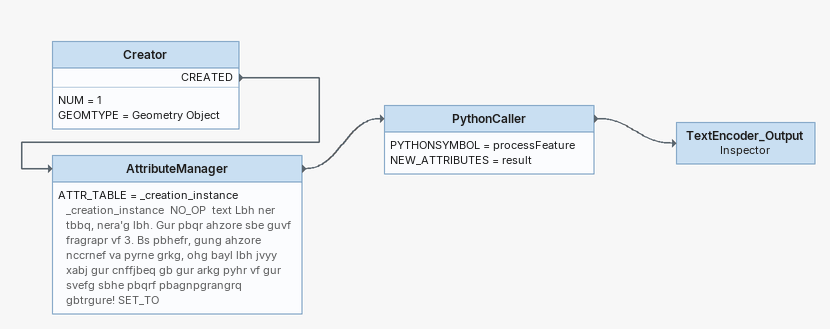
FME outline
Creator
    NUM = 1
    GEOMTYPE = Geometry Object
    CREATED -> AttributeManager
AttributeManager
    ATTR_TABLE = _creation_instance _creation_instance  NO_OP  text Lbh ner tbbq, nera'g lbh. Gur pbqr ahzore sbe guvf fragrapr vf 3. Bs pbhefr, gung ahzore nccrnef va pyrne grkg, ohg bayl lbh jvyy xabj gur cnffjbeq gb gur arkg pyhr vf gur svefg sbhe pbqrf pbagnpgrangrq gbtrgure! SET_TO
    -> PythonCaller
PythonCaller
    PYTHONSYMBOL = processFeature
    NEW_ATTRIBUTES = result
    -> TextEncoder_Output
TextEncoder_Output: Inspector
